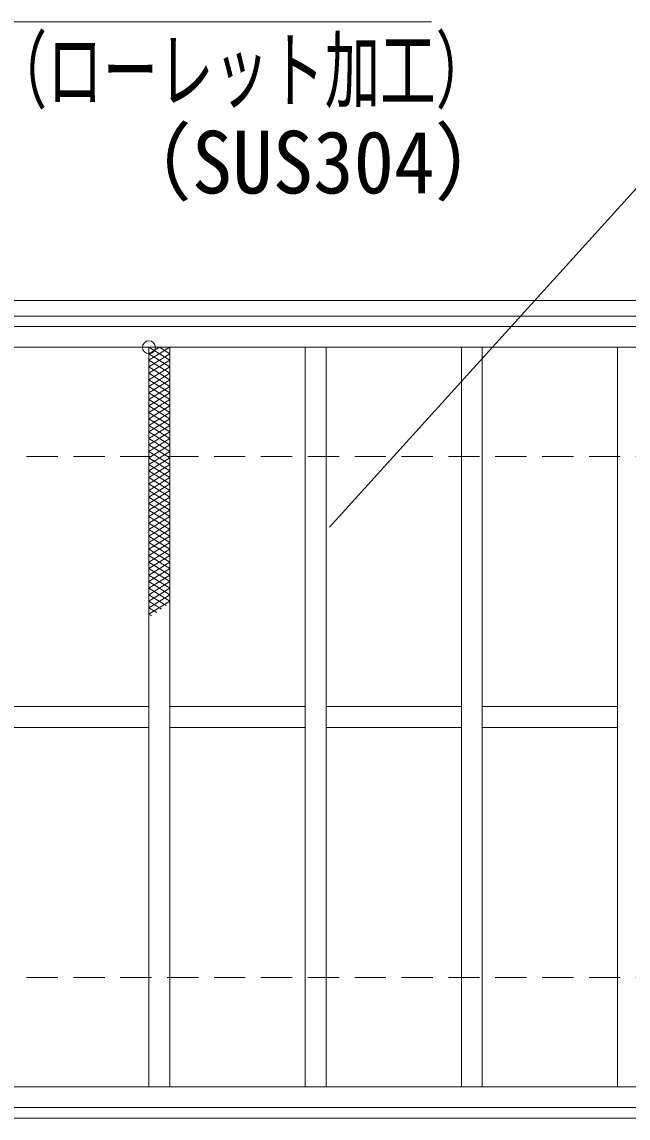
# Model space of a CAD drawing. Units: millimetres, scale not verified. Extents: x -1050 to 1050, y -742 to 742.
# Drawn here: x -694.3 to -578, y 330.5 to 540.9 of the extents above; entities that cross this region are included whole.
import ezdxf
from ezdxf.enums import TextEntityAlignment as Align

# ---------------------------------------------------------------- set-up
doc = ezdxf.new("R2010")
doc.units = ezdxf.units.MM
doc.header["$LTSCALE"] = 5
doc.header["$PDMODE"] = 32
doc.header["$PDSIZE"] = 2.5
doc.linetypes.add('DASHED1', pattern=[1.8, 1.2, -0.6])
for name, color, linetype, lineweight in [('0-1_寸法注釈', 2, 'Continuous', 9), ('0-3_ハッチング', 4, 'Continuous', 9), ('0-6_枠', 7, 'Continuous', 9), ('0-7_蓋', 5, 'Continuous', 9), ('0-9_溝開口', 4, 'DASHED1', 9)]:
    doc.layers.add(name, color=color, linetype=linetype, lineweight=lineweight)
doc.styles.add('ＭＳ ゴシック', font='')
doc.styles.get('ＭＳ ゴシック').set_extended_font_data('MS Gothic')

msp = doc.modelspace()

# ---------------------------------------------------------------- linework, layer by layer
at = {"layer": '0-1_寸法注釈'}
for points in [[(-615.707, 540.949), (-724.931, 540.949), (-785.858, 456.668)], [(-438.147, 540.949), (-547.371, 540.949), (-635.274, 443.935)]]:
    msp.add_lwpolyline(points, dxfattribs=at)
at = {"layer": '0-3_ハッチング'}
for p, q in [((-669.95, 475.975), (-665.95, 478.475)), ((-669.95, 478.475), (-665.95, 475.975)), ((-669.95, 474.725), (-665.95, 477.225)), ((-669.95, 477.225), (-665.95, 474.725)), ((-669.95, 473.475), (-665.95, 475.975)), ((-669.95, 475.975), (-665.95, 473.475)), ((-669.95, 472.225), (-665.95, 474.725)), ((-669.95, 474.725), (-665.95, 472.225)), ((-669.95, 470.975), (-665.95, 473.475)), ((-669.95, 473.475), (-665.95, 470.975)), ((-669.95, 469.725), (-665.95, 472.225)), ((-669.95, 472.225), (-665.95, 469.725)), ((-669.95, 468.475), (-665.95, 470.975)), ((-669.95, 470.975), (-665.95, 468.475)), ((-669.95, 467.225), (-665.95, 469.725)), ((-669.95, 469.725), (-665.95, 467.225)), ((-669.95, 465.975), (-665.95, 468.475)), ((-669.95, 468.475), (-665.95, 465.975)), ((-669.95, 464.725), (-665.95, 467.225)), ((-669.95, 467.225), (-665.95, 464.725)), ((-669.95, 463.475), (-665.95, 465.975)), ((-669.95, 465.975), (-665.95, 463.475)), ((-669.95, 462.225), (-665.95, 464.725)), ((-669.95, 464.725), (-665.95, 462.225)), ((-669.95, 460.975), (-665.95, 463.475)), ((-669.95, 463.475), (-665.95, 460.975)), ((-669.95, 459.725), (-665.95, 462.225)), ((-669.95, 462.225), (-665.95, 459.725)), ((-669.95, 458.475), (-665.95, 460.975)), ((-669.95, 460.975), (-665.95, 458.475)), ((-669.95, 457.225), (-665.95, 459.725)), ((-669.95, 459.725), (-665.95, 457.225)), ((-669.95, 455.975), (-665.95, 458.475)), ((-669.95, 458.475), (-665.95, 455.975)), ((-669.95, 454.725), (-665.95, 457.225)), ((-669.95, 457.225), (-665.95, 454.725)), ((-669.95, 453.475), (-665.95, 455.975)), ((-669.95, 455.975), (-665.95, 453.475)), ((-669.95, 452.225), (-665.95, 454.725)), ((-669.95, 454.725), (-665.95, 452.225)), ((-669.95, 450.975), (-665.95, 453.475)), ((-669.95, 453.475), (-665.95, 450.975)), ((-669.95, 449.725), (-665.95, 452.225)), ((-669.95, 452.225), (-665.95, 449.725)), ((-669.95, 448.475), (-665.95, 450.975)), ((-669.95, 450.975), (-665.95, 448.475)), ((-669.95, 447.225), (-665.95, 449.725)), ((-669.95, 449.725), (-665.95, 447.225)), ((-669.95, 445.975), (-665.95, 448.475)), ((-669.95, 448.475), (-665.95, 445.975)), ((-669.95, 444.725), (-665.95, 447.225)), ((-669.95, 447.225), (-665.95, 444.725)), ((-669.95, 443.475), (-665.95, 445.975)), ((-669.95, 445.975), (-665.95, 443.475)), ((-669.95, 442.225), (-665.95, 444.725)), ((-669.95, 444.725), (-665.95, 442.225)), ((-669.95, 440.975), (-665.95, 443.475)), ((-669.95, 443.475), (-665.95, 440.975)), ((-669.95, 439.725), (-665.95, 442.225)), ((-669.95, 442.225), (-665.95, 439.725)), ((-669.95, 438.475), (-665.95, 440.975)), ((-669.95, 440.975), (-665.95, 438.475)), ((-669.95, 437.225), (-665.95, 439.725)), ((-669.95, 439.725), (-665.95, 437.225)), ((-669.95, 435.975), (-665.95, 438.475)), ((-669.95, 438.475), (-665.95, 435.975)), ((-669.95, 434.725), (-665.95, 437.225)), ((-669.95, 437.225), (-665.95, 434.725)), ((-669.95, 433.475), (-665.95, 435.975)), ((-669.95, 435.975), (-665.95, 433.475)), ((-669.95, 432.225), (-665.95, 434.725)), ((-669.95, 434.725), (-665.95, 432.225)), ((-669.95, 430.975), (-665.95, 433.475)), ((-669.95, 433.475), (-665.95, 430.975)), ((-669.95, 429.725), (-665.95, 432.225)), ((-669.95, 432.225), (-665.95, 429.725)), ((-669.95, 428.475), (-665.95, 430.975)), ((-669.95, 430.975), (-666.637, 428.904)), ((-669.95, 427.225), (-665.95, 429.725)), ((-669.95, 429.725), (-667.53, 428.213)), ((-669.95, 428.475), (-668.451, 427.538)), ((-669.95, 427.225), (-669.398, 426.88))]:
    msp.add_line(p, q, dxfattribs=at)
msp.add_lwpolyline([(-669.95, 477.225), (-667.95, 478.475), (-665.95, 477.225)], dxfattribs=at)
msp.add_point((-669.95, 478.475), dxfattribs=at)
at = {"layer": '0-6_枠'}
for p, q in [((-795.45, 487.475), (409.55, 487.475)), ((-792.45, 484.475), (407.714, 484.475)), ((-792.45, 330.475), (411.386, 330.475))]:
    msp.add_line(p, q, dxfattribs=at)
at = {"layer": '0-7_蓋'}
for p, q in [((204.55, 482.475), (-790.45, 482.475)), ((204.55, 478.475), (-790.45, 478.475)), ((-669.95, 478.475), (-669.95, 336.475)), ((-665.95, 478.475), (-665.95, 336.475)), ((-639.95, 478.475), (-639.95, 336.475)), ((-635.95, 478.475), (-635.95, 336.475)), ((-609.95, 478.475), (-609.95, 336.475)), ((-605.95, 478.475), (-605.95, 336.475)), ((-579.95, 478.475), (-579.95, 336.475)), ((-669.95, 409.475), (-695.95, 409.475)), ((-639.95, 409.475), (-665.95, 409.475)), ((-609.95, 409.475), (-635.95, 409.475)), ((-579.95, 409.475), (-605.95, 409.475)), ((-669.95, 405.475), (-695.95, 405.475)), ((-639.95, 405.475), (-665.95, 405.475)), ((-609.95, 405.475), (-635.95, 405.475)), ((-579.95, 405.475), (-605.95, 405.475)), ((-790.45, 336.475), (204.55, 336.475)), ((-790.45, 332.475), (204.55, 332.475))]:
    msp.add_line(p, q, dxfattribs=at)
at = {"layer": '0-9_溝開口'}
for p, q in [((-765.45, 457.475), (204.55, 457.475)), ((-765.45, 357.475), (204.55, 357.475))]:
    msp.add_line(p, q, dxfattribs=at)

# ---------------------------------------------------------------- texts
at = {"layer": '0-1_寸法注釈', "color": 7, "style": 'ＭＳ ゴシック'}
for s, width, p in [('（ローレット加工）', 0.65, (-700.15, 522.081)), ('（SUS304）', 0.95, (-677.303, 504.416))]:
    msp.add_text(s, height=12.02, dxfattribs=dict(at, width=width)).set_placement(p, align=Align.BOTTOM_LEFT)

doc.saveas('drawing.dxf')
